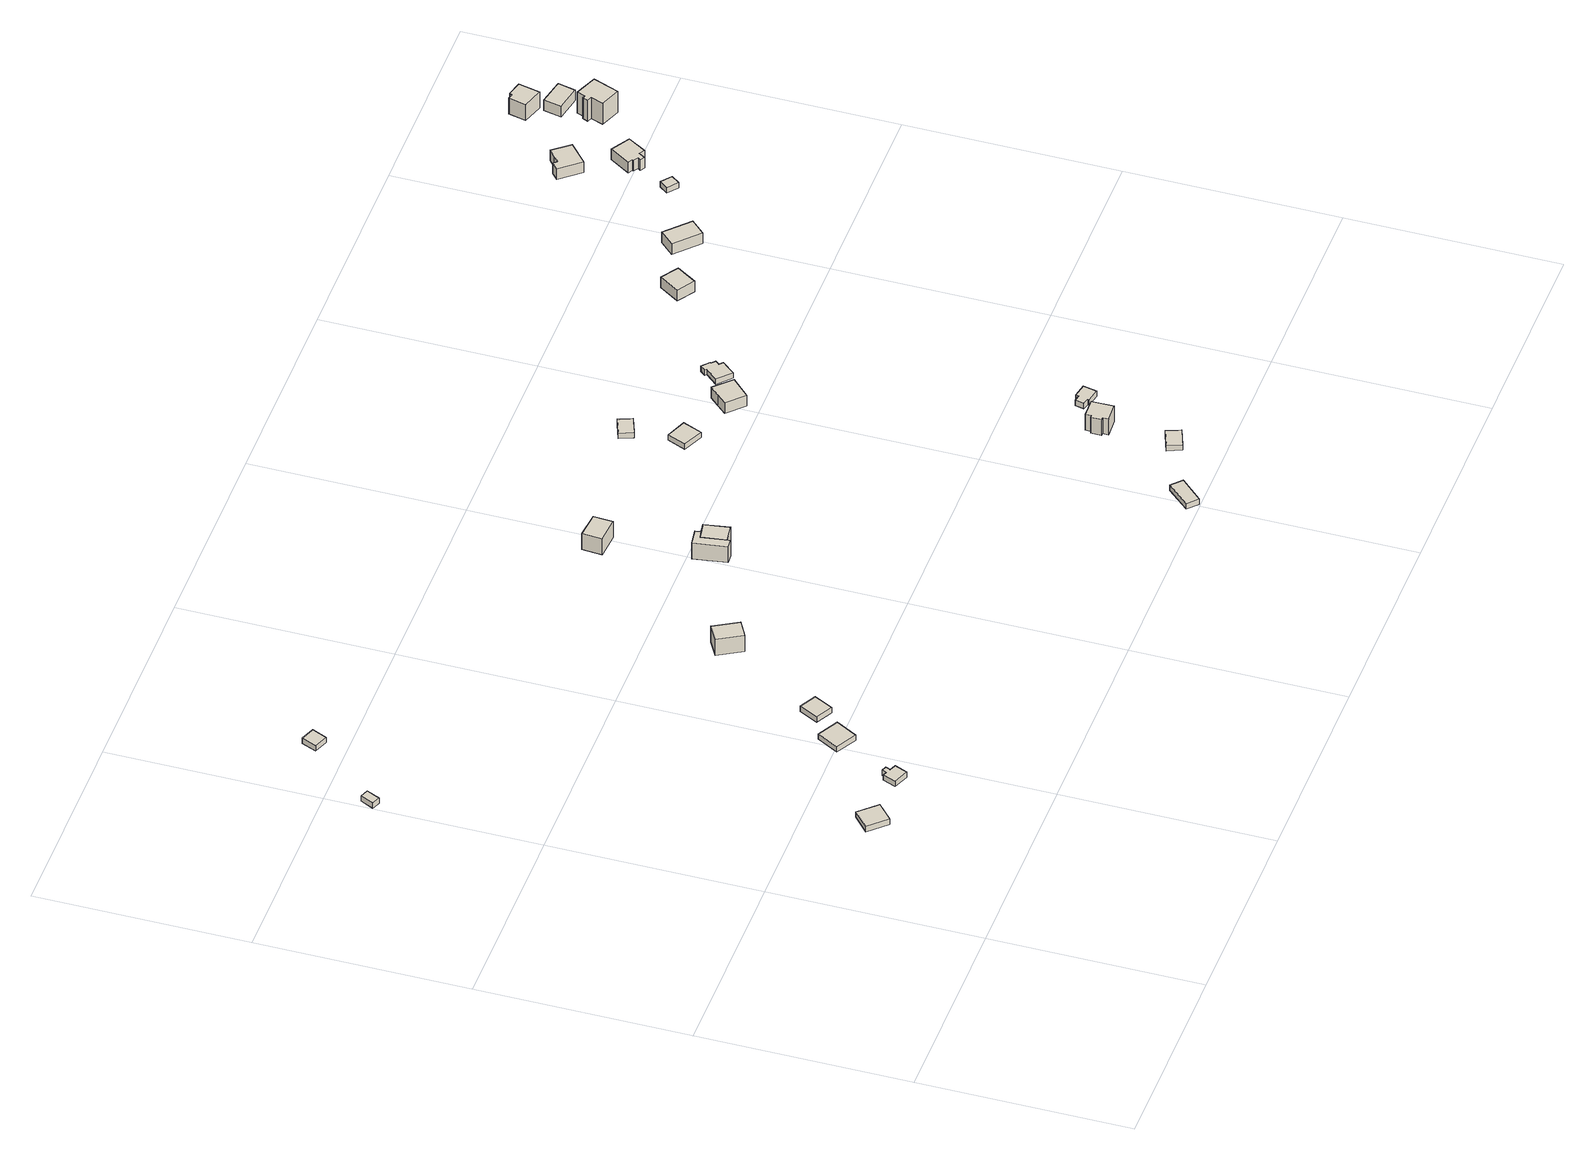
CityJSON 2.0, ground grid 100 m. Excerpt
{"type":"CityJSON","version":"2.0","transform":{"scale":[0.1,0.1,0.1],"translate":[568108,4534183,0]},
"CityObjects":{
"building1":{"type":"Building","geometry":[{"type":"MultiSurface","lod":"1","boundaries":[[[0,1,2,3]],[[0,3,4,5]],[[3,2,6,4]],[[2,1,7,6]],[[1,0,5,7]],[[5,4,6,7]]]}]},
"building2":{"type":"Building","geometry":[{"type":"MultiSurface","lod":"1","boundaries":[[[8,9,10,11]],[[8,11,12,13]],[[11,10,14,12]],[[10,9,15,14]],[[9,8,13,15]],[[13,12,14,15]]]}]},
"building3":{"type":"Building","geometry":[{"type":"MultiSurface","lod":"1","boundaries":[[[16,17,18,19,20,21,22,23]],[[16,23,24,25]],[[23,22,26,24]],[[22,21,27,26]],[[21,20,28,27]],[[20,19,29,28]],[[19,18,30,29]],[[18,17,31,30]],[[17,16,25,31]],[[25,24,26,27,28,29,30,31]]]}]},
"building4":{"type":"Building","geometry":[{"type":"MultiSurface","lod":"1","boundaries":[[[32,33,34,35]],[[32,35,36,37]],[[35,34,38,36]],[[34,33,39,38]],[[33,32,37,39]],[[37,36,38,39]]]}]},
"building5":{"type":"Building","geometry":[{"type":"MultiSurface","lod":"1","boundaries":[[[40,41,42,43]],[[40,43,44,45]],[[43,42,46,44]],[[42,41,47,46]],[[41,40,45,47]],[[45,44,46,47]]]}]},
"building6":{"type":"Building","geometry":[{"type":"MultiSurface","lod":"1","boundaries":[[[48,49,50,51]],[[48,51,52,53]],[[51,50,54,52]],[[50,49,55,54]],[[49,48,53,55]],[[53,52,54,55]]]}]},
"building7":{"type":"Building","geometry":[{"type":"MultiSurface","lod":"1","boundaries":[[[56,57,58,59]],[[56,59,60,61]],[[59,58,62,60]],[[58,57,63,62]],[[57,56,61,63]],[[61,60,62,63]]]}]},
"building8":{"type":"Building","geometry":[{"type":"MultiSurface","lod":"1","boundaries":[[[64,65,66,67,68,69,70]],[[64,70,71,72]],[[70,69,73,71]],[[69,68,74,73]],[[68,67,75,74]],[[67,66,76,75]],[[66,65,77,76]],[[65,64,72,77]],[[72,71,73,74,75,76,77]]]}]},
"building9":{"type":"Building","geometry":[{"type":"MultiSurface","lod":"1","boundaries":[[[78,69,68,67,79]],[[78,79,80,81]],[[79,67,75,80]],[[67,68,74,75]],[[68,69,73,74]],[[69,78,81,73]],[[81,80,75,74,73]]]}]},
"building10":{"type":"Building","geometry":[{"type":"MultiSurface","lod":"1","boundaries":[[[82,83,84,85]],[[82,85,86,87]],[[85,84,88,86]],[[84,83,89,88]],[[83,82,87,89]],[[87,86,88,89]]]}]},
"building11":{"type":"Building","geometry":[{"type":"MultiSurface","lod":"1","boundaries":[[[90,91,92,93]],[[90,93,94,95]],[[93,92,96,94]],[[92,91,97,96]],[[91,90,95,97]],[[95,94,96,97]]]}]},
"building12":{"type":"Building","geometry":[{"type":"MultiSurface","lod":"1","boundaries":[[[98,99,100,101]],[[98,101,102,103]],[[101,100,104,102]],[[100,99,105,104]],[[99,98,103,105]],[[103,102,104,105]]]}]},
"building13":{"type":"Building","geometry":[{"type":"MultiSurface","lod":"1","boundaries":[[[106,107,108,109]],[[106,109,110,111]],[[109,108,112,110]],[[108,107,113,112]],[[107,106,111,113]],[[111,110,112,113]]]}]},
"building14":{"type":"Building","geometry":[{"type":"MultiSurface","lod":"1","boundaries":[[[114,115,116,117]],[[114,117,118,119]],[[117,116,120,118]],[[116,115,121,120]],[[115,114,119,121]],[[119,118,120,121]]]}]},
"building15":{"type":"Building","geometry":[{"type":"MultiSurface","lod":"1","boundaries":[[[122,123,124,125,126,127,128,129]],[[122,129,130,131]],[[129,128,132,130]],[[128,127,133,132]],[[127,126,134,133]],[[126,125,135,134]],[[125,124,136,135]],[[124,123,137,136]],[[123,122,131,137]],[[131,130,132,133,134,135,136,137]]]}]},
"building16":{"type":"Building","geometry":[{"type":"MultiSurface","lod":"1","boundaries":[[[138,139,140,141,142,143]],[[138,143,144,145]],[[143,142,146,144]],[[142,141,147,146]],[[141,140,148,147]],[[140,139,149,148]],[[139,138,145,149]],[[145,144,146,147,148,149]]]}]},
"building17":{"type":"Building","geometry":[{"type":"MultiSurface","lod":"1","boundaries":[[[150,151,152,153,154,155,156,157]],[[150,157,158,159]],[[157,156,160,158]],[[156,155,161,160]],[[155,154,162,161]],[[154,153,163,162]],[[153,152,164,163]],[[152,151,165,164]],[[151,150,159,165]],[[159,158,160,161,162,163,164,165]]]}]},
"building18":{"type":"Building","geometry":[{"type":"MultiSurface","lod":"1","boundaries":[[[166,167,168,169,170,171,172,173,174,175]],[[166,175,176,177]],[[175,174,178,176]],[[174,173,179,178]],[[173,172,180,179]],[[172,171,181,180]],[[171,170,182,181]],[[170,169,183,182]],[[169,168,184,183]],[[168,167,185,184]],[[167,166,177,185]],[[177,176,178,179,180,181,182,183,184,185]]]}]},
"building19":{"type":"Building","geometry":[{"type":"MultiSurface","lod":"1","boundaries":[[[186,187,188,189]],[[186,189,190,191]],[[189,188,192,190]],[[188,187,193,192]],[[187,186,191,193]],[[191,190,192,193]]]}]},
"building20":{"type":"Building","geometry":[{"type":"MultiSurface","lod":"1","boundaries":[[[194,195,196,197]],[[194,197,198,199]],[[197,196,200,198]],[[196,195,201,200]],[[195,194,199,201]],[[199,198,200,201]]]}]},
"building21":{"type":"Building","geometry":[{"type":"MultiSurface","lod":"1","boundaries":[[[202,203,204,205]],[[202,205,206,207]],[[205,204,208,206]],[[204,203,209,208]],[[203,202,207,209]],[[207,206,208,209]]]}]},
"building22":{"type":"Building","geometry":[{"type":"MultiSurface","lod":"1","boundaries":[[[210,211,212,213,214,215,216]],[[210,216,217,218]],[[216,215,219,217]],[[215,214,220,219]],[[214,213,221,220]],[[213,212,222,221]],[[212,211,223,222]],[[211,210,218,223]],[[218,217,219,220,221,222,223]]]}]},
"building23":{"type":"Building","geometry":[{"type":"MultiSurface","lod":"1","boundaries":[[[224,225,226,227,228,229,230,231,232,233]],[[224,233,234,235]],[[233,232,236,234]],[[232,231,237,236]],[[231,230,238,237]],[[230,229,239,238]],[[229,228,240,239]],[[228,227,241,240]],[[227,226,242,241]],[[226,225,243,242]],[[225,224,235,243]],[[235,234,236,237,238,239,240,241,242,243]]]}]},
"building24":{"type":"Building","geometry":[{"type":"MultiSurface","lod":"1","boundaries":[[[244,245,246,247,248,249,250,251]],[[244,251,252,253]],[[251,250,254,252]],[[250,249,255,254]],[[249,248,256,255]],[[248,247,257,256]],[[247,246,258,257]],[[246,245,259,258]],[[245,244,253,259]],[[253,252,254,255,256,257,258,259]]]}]},
"building25":{"type":"Building","geometry":[{"type":"MultiSurface","lod":"1","boundaries":[[[260,261,262,263,264,265]],[[260,265,266,267]],[[265,264,268,266]],[[264,263,269,268]],[[263,262,270,269]],[[262,261,271,270]],[[261,260,267,271]],[[267,266,268,269,270,271]]]}]},
"building26":{"type":"Building","geometry":[{"type":"MultiSurface","lod":"1","boundaries":[[[272,273,274,275]],[[272,275,276,277]],[[275,274,278,276]],[[274,273,279,278]],[[273,272,277,279]],[[277,276,278,279]]]}]}
},
"vertices":[
[671,696,0],[592,625,0],[513,709,0],[593,780,0],[593,780,30],[671,696,30],[513,709,30],[592,625,30],
[36,2842,0],[76,2827,0],[46,2763,0],[6,2778,0],[6,2778,30],[36,2842,30],[46,2763,30],[76,2827,30],
[889,757,0],[914,748,0],[904,725,0],[935,712,0],[910,652,0],[836,681,0],[861,742,0],[880,735,0],[880,735,30],[889,757,30],[861,742,30],[836,681,30],[910,652,30],[935,712,30],[904,725,30],[914,748,30],
[357,3104,0],[290,3130,0],[320,3200,0],[388,3174,0],[388,3174,30],[357,3104,30],[320,3200,30],[290,3130,30],
[1074,936,0],[976,990,0],[1032,1092,0],[1131,1038,0],[1131,1038,30],[1074,936,30],[1032,1092,30],[976,990,30],
[1262,1180,0],[1216,1091,0],[1136,1134,0],[1182,1223,0],[1182,1223,30],[1262,1180,30],[1136,1134,30],[1216,1091,30],
[1421,1685,0],[1500,1731,0],[1565,1616,0],[1486,1572,0],[1486,1572,90],[1421,1685,90],[1565,1616,90],[1500,1731,90],
[2022,1820,0],[1997,1979,0],[2077,1990,0],[2082,1962,0],[2045,1956,0],[2064,1840,0],[2066,1824,0],[2066,1824,90],[2022,1820,90],[2064,1840,90],[2045,1956,90],[2082,1962,90],[2077,1990,90],[1997,1979,90],
[2148,1851,0],[2129,1970,0],[2129,1970,90],[2148,1851,90],
[1911,2448,0],[2034,2437,0],[2028,2343,0],[1904,2353,0],[1904,2353,90],[1911,2448,90],[2028,2343,90],[2034,2437,90],
[2966,52,0],[3063,157,0],[3111,111,0],[3014,8,0],[3014,8,30],[2966,52,30],[3111,111,30],[3063,157,30],
[2712,2317,0],[2809,2277,0],[2772,2186,0],[2675,2229,0],[2675,2229,30],[2712,2317,30],[2772,2186,30],[2809,2277,30],
[3332,186,0],[3305,252,0],[3400,288,0],[3424,220,0],[3424,220,30],[3332,186,30],[3400,288,30],[3305,252,30],
[2768,2494,0],[2681,2460,0],[2655,2525,0],[2742,2558,0],[2742,2558,30],[2768,2494,30],[2655,2525,30],[2681,2460,30],
[3418,629,0],[3420,524,0],[3330,521,0],[3329,547,0],[3317,548,0],[3317,598,0],[3328,599,0],[3328,626,0],[3328,626,90],[3418,629,90],[3328,599,90],[3317,598,90],[3317,548,90],[3329,547,90],[3330,521,90],[3420,524,90],
[3114,2148,0],[3031,2064,0],[2953,2139,0],[2994,2183,0],[3034,2225,0],[3035,2227,0],[3035,2227,60],[3114,2148,60],[3034,2225,60],[2994,2183,60],[2953,2139,60],[3031,2064,60],
[3570,713,0],[3556,648,0],[3490,661,0],[3491,667,0],[3461,675,0],[3470,717,0],[3500,712,0],[3504,726,0],[3504,726,30],[3570,713,30],[3500,712,30],[3470,717,30],[3461,675,30],[3491,667,30],[3490,661,30],[3556,648,30],
[3220,2289,0],[3238,2271,0],[3223,2252,0],[3240,2237,0],[3188,2176,0],[3126,2234,0],[3175,2291,0],[3167,2298,0],[3188,2322,0],[3223,2292,0],[3223,2292,30],[3220,2289,30],[3188,2322,30],[3167,2298,30],[3175,2291,30],[3126,2234,30],[3188,2176,30],[3240,2237,30],[3223,2252,30],[3238,2271,30],
[3740,2604,0],[3679,2510,0],[3599,2563,0],[3660,2657,0],[3660,2657,60],[3740,2604,60],[3599,2563,60],[3679,2510,60],
[3992,2574,0],[3881,2680,0],[3944,2745,0],[4055,2639,0],[4055,2639,60],[3992,2574,60],[3944,2745,60],[3881,2680,60],
[4310,2786,0],[4261,2825,0],[4292,2865,0],[4341,2826,0],[4341,2826,30],[4310,2786,30],[4292,2865,30],[4261,2825,30],
[4281,3207,0],[4201,3303,0],[4234,3333,0],[4249,3315,0],[4280,3342,0],[4311,3369,0],[4374,3289,0],[4374,3289,60],[4281,3207,60],[4311,3369,60],[4280,3342,60],[4249,3315,60],[4234,3333,60],[4201,3303,60],
[4487,3067,0],[4434,2981,0],[4409,2996,0],[4389,2966,0],[4369,2979,0],[4378,2992,0],[4356,3008,0],[4357,3011,0],[4337,3024,0],[4398,3120,0],[4398,3120,60],[4487,3067,60],[4337,3024,60],[4357,3011,60],[4356,3008,60],[4378,2992,60],[4369,2979,60],[4389,2966,60],[4409,2996,60],[4434,2981,60],
[4645,3354,0],[4750,3312,0],[4704,3190,0],[4608,3228,0],[4630,3286,0],[4608,3294,0],[4619,3320,0],[4630,3315,0],[4630,3315,120],[4645,3354,120],[4619,3320,120],[4608,3294,120],[4630,3286,120],[4608,3228,120],[4704,3190,120],[4750,3312,120],
[4652,3622,0],[4629,3519,0],[4530,3550,0],[4550,3633,0],[4575,3628,0],[4579,3640,0],[4579,3640,90],[4652,3622,90],[4575,3628,90],[4550,3633,90],[4530,3550,90],[4629,3519,90],
[4721,3388,0],[4599,3412,0],[4618,3497,0],[4741,3472,0],[4741,3472,60],[4721,3388,60],[4618,3497,60],[4599,3412,60]
]}
